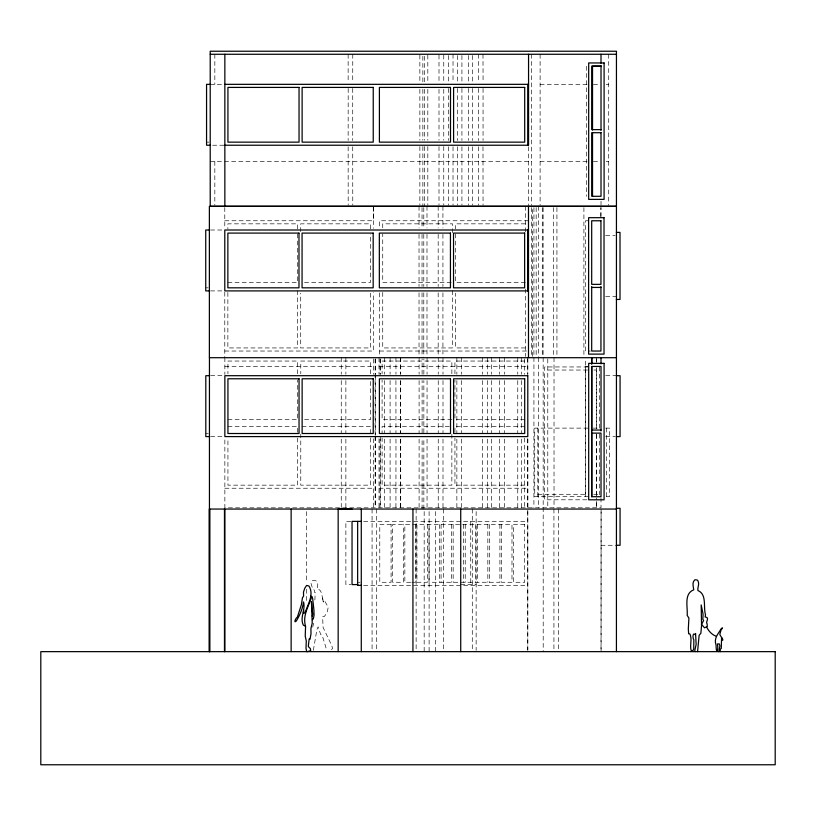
<?xml version="1.0" encoding="UTF-8"?>
<svg xmlns="http://www.w3.org/2000/svg" width="816" height="816" viewBox="0 0 816 816"><rect width="100%" height="100%" fill="white"/><g stroke="black" fill="none" stroke-linecap="round" stroke-linejoin="round"><path stroke-width="0.61" stroke-dasharray="4.08 3.06" d="M422.096 509.051L422.107 439.1M422.107 432.735L422.107 380.593M422.107 374.238L422.107 358.969M423.851 509.051L423.851 439.1M423.851 432.735L423.861 380.593M423.861 374.238L423.861 358.969M532.675 356.429L532.685 207.621M313.364 650.301L316.924 629.422L318.148 626.872L320.657 634.501L322.32 635.735L326.267 648.689L325.778 649.771M312.691 627.127L314.384 620.527M331.459 649.628L332.53 648.567L331.847 645.782L323.085 627.422L322.636 616.559L324.217 616.6L327.022 612.887L328.246 607.277L324.89 601.351C321.065 600.331 323.207 591.467 318.638 589.305L318.393 587.367L317.353 587.571L317.618 586.225C319.209 578.197 308.999 579.156 311.345 584.603L312.661 588.713L314.262 590.111L314.578 592.457L315.18 592.355L314.803 602.045M210.212 84.323L223.737 84.323M540.11 84.323L587.122 84.323M593.467 84.323L599.821 84.323M606.176 84.323L608.716 84.323M206.56 142.147L208.998 142.147M212.629 145.228L224.849 145.228M210.212 161.405L531.634 161.405M540.11 161.405L587.122 161.405M593.467 161.405L599.821 161.405M606.176 161.405L608.716 161.405M224.788 220.759L373.565 220.759M528.493 220.759L379.654 220.759L379.654 228.368M587.999 220.769L585.531 220.769L585.531 351.033L590.458 351.033M525.341 223.839L455.573 223.839L455.573 228.939M210.559 230.01L223.604 230.01M605.656 235.477L615.172 235.477M227.868 282.428L297.636 282.428L297.636 234.029M304.521 282.428L370.474 282.428L370.474 234.029M451.228 282.428L382.735 282.428L382.735 234.029M525.341 282.428L455.573 282.428L455.573 234.029M205.734 287.824L208.162 287.824M210.559 290.904L223.604 290.904M605.686 296.371L616.366 296.371M525.341 347.942L455.573 347.942L455.573 293.189M224.788 351.033L373.565 351.033L373.565 292.648M379.654 351.033L528.493 351.033M524.708 361.049L454.94 361.049L454.94 373.789M224.859 366.445L373.606 366.445M379.022 366.445L527.789 366.445M588.061 366.445L585.592 366.445L585.592 496.709L585.602 358.948M587.999 366.955L544.69 366.955L544.69 499.8L587.999 499.8M547.781 370.036L587.663 370.036M593.895 370.036L596.384 370.036M210.63 375.697L223.676 375.697M605.758 375.697L616.427 375.697M227.939 419.628L297.697 419.628L297.697 380.154M304.592 419.628L370.546 419.628L370.546 380.154M451.86 419.628L382.102 419.628L382.102 380.154M524.708 419.628L454.94 419.628L454.94 380.154M227.939 426.574L297.697 426.574L297.697 432.939M302.053 426.574L370.546 426.574L370.546 432.939M449.33 426.574L382.102 426.574L382.102 432.939M524.708 426.574L454.94 426.574L454.94 432.939M587.948 428.114L534.725 428.114L534.725 496.709L590.529 496.709M593.018 428.114L600.056 428.114M605.686 428.114L609.491 428.114L609.491 496.709L605.686 496.709M205.805 433.51L208.233 433.51M210.63 436.591L224.859 436.591M605.758 436.591L615.244 436.591M524.708 485.153L454.94 485.153L454.94 438.029M224.859 488.233L373.626 488.233M379.022 488.233L527.789 488.233M537.805 494.282L587.469 494.282M593.701 494.282L600.148 494.282M350.809 521.383L345.872 521.383L345.872 584.582L350.809 584.582M363.661 521.383L527.779 521.383M601.015 545.272L616.427 545.272M357.643 582.277L360.07 582.277M410.703 582.267L404.848 582.267L404.848 524.464M411.866 582.267L415.385 582.267L415.385 524.464M460.724 584.582L476.136 584.582M363.661 585.358L527.779 585.358M608.716 54.264L608.716 205.102M606.41 428.114L606.41 496.709M601.086 651.647L601.086 509.051L601.015 650.372M601.015 201.287L601.015 205.102M601.015 497.944L601.015 507.817L224.859 507.838L224.859 438.753M599.464 366.955L599.464 428.941M599.464 434.01L599.464 494.731M596.496 357.704L596.496 361.519M596.496 428.92L596.496 367.873L596.384 428.522M596.496 434.01L596.496 495.057M596.496 501.412L596.496 507.776L596.384 497.944M596.384 358.938L596.384 362.63M596.384 434.642L596.384 496.709M586.357 66.3L586.357 196.299M583.909 207.621L583.909 356.429M558.552 509.051L558.552 650.372M556.93 207.621L556.93 356.429M554.023 357.704L554.023 507.776M553.931 509.051L553.931 650.372M553.564 207.621L553.564 356.429M547.781 358.938L547.781 509.051M543.13 207.621L543.109 356.429M543.16 357.704L543.201 651.647M542.283 207.621L542.283 356.429M540.11 54.264L540.11 205.102M538.509 206.356L538.509 356.429M538.621 357.704L538.621 507.776M537.805 428.114L537.805 496.709M536.163 207.621L536.163 356.429M533.939 207.621L533.919 507.776M531.634 54.264L531.634 205.102M531.532 207.621L531.532 356.429M528.554 146.788L528.554 205.081M527.83 358.969L527.789 374.411M527.789 438.906L527.83 507.776M527.809 511.591L527.809 650.372M527.707 357.704L527.789 374.238M527.789 438.753L527.779 650.372M525.402 206.356L525.402 233.06M525.402 289.017L525.402 356.429M524.698 358.969L524.698 374.238M524.708 438.029L524.698 509.051M521.577 357.704L521.577 374.238M521.577 380.593L521.577 432.735M521.577 439.1L521.577 507.776M517.762 357.704L517.762 374.238M517.762 380.593L517.762 432.735M517.762 439.1L517.762 507.776M504.645 357.704L504.645 374.238M504.645 380.593L504.645 432.735M504.645 439.1L504.645 507.776M501.452 524.464L501.452 582.267L511.989 582.267L511.989 524.464L392.629 524.464L392.629 582.267L403.308 582.267L403.308 524.464M499.912 524.464L499.912 582.267L429.002 582.267L429.002 524.464M499.647 357.704L499.647 374.238M499.647 380.593L499.647 432.735M499.647 439.1L499.647 507.776M491.579 357.704L491.579 374.238M491.579 380.593L491.579 432.735M491.579 439.1L491.579 507.776M489.386 524.464L489.386 582.267M487.835 524.464L487.835 582.267M487.325 357.704L487.325 374.238M487.325 380.593L487.325 432.735M487.325 439.1L487.325 507.776M482.99 54.264L483.072 82.151M483.052 88.485L483.052 140.454M482.99 146.788L483.052 205.081M482.317 357.704L482.317 374.238M482.317 380.593L482.317 432.735M482.317 439.1L482.317 507.776M478.451 54.264L478.451 82.151M478.451 88.485L478.451 140.454M478.451 146.788L478.451 205.081M477.309 524.464L477.309 582.267M476.136 511.591L476.136 650.372M475.759 524.464L475.759 582.267M472.403 55.539L472.403 82.151M472.403 88.485L472.403 140.454M472.403 146.788L472.403 205.081M472.28 509.051L472.28 650.372M470.75 521.383L470.75 584.582M468.557 55.539L468.557 82.151M468.557 88.485L468.557 140.454M468.557 146.788L468.557 205.081M465.232 524.464L465.232 582.267M463.682 524.464L463.682 582.267M461.927 55.539L461.927 82.151M461.927 88.485L461.927 140.454M461.927 146.788L461.927 205.081M461.489 357.704L461.489 374.238M461.489 380.593L461.489 432.735M461.489 439.1L461.489 507.776M457.623 55.539L457.623 82.151M457.623 88.485L457.623 140.454M457.623 146.788L457.623 205.081M456.868 357.704L456.868 374.238M456.868 380.593L456.868 432.735M456.868 439.1L456.868 507.776M453.023 54.264L453.023 82.151M453.023 146.788L453.023 205.081M453.155 524.464L453.155 582.267M452.492 232.754L452.492 223.839L382.735 223.839L382.735 228.939M452.492 290.639L452.492 347.942L382.735 347.942L382.735 290.639M451.86 373.789L451.86 361.049L382.102 361.049L382.102 373.789M451.86 434.214L451.86 485.153L382.102 485.153L382.102 438.029M451.605 524.464L451.605 582.267M448.321 55.539L448.321 82.151M448.321 88.485L448.321 140.454M448.321 146.788L448.321 205.081M443.761 55.009L443.761 82.987M443.761 89.342L443.761 140.219M443.761 146.574L443.761 205.081M443.343 509.051L443.343 650.372M442.996 357.704L442.996 374.238M442.996 380.593L442.996 432.735M442.996 439.1L442.996 507.776M442.925 206.356L442.925 227.97M442.925 234.335L442.925 286.477M442.925 292.842L442.925 356.429M441.079 524.464L441.079 582.267M439.528 524.464L439.528 582.267M438.998 55.009L438.998 82.987M438.998 89.342L438.998 140.219M438.998 146.574L438.998 205.081M438.233 357.704L438.233 374.238M438.233 380.593L438.233 432.735M438.233 439.1L438.233 507.776M438.172 206.356L438.172 227.97M438.172 234.335L438.172 286.477M438.172 292.842L438.172 356.429M435.305 511.591L435.305 651.647M429.114 511.591L429.114 651.647M427.819 55.009L427.819 82.987M427.819 89.342L427.819 140.219M427.819 146.574L427.819 205.081M427.451 524.464L427.451 582.267L416.925 582.267L416.925 524.464M426.992 206.356L426.992 227.97M426.992 234.335L426.992 286.477M426.992 292.842L426.992 356.429M427.054 357.704L427.054 374.238M427.054 380.593L427.054 432.735M427.054 439.1L427.054 507.776M424.616 56.273L424.616 82.987M424.616 89.342L424.616 140.219M424.616 146.574L424.616 206.356M424.167 511.591L424.167 651.647M423.79 207.621L423.79 227.97M423.79 234.335L423.79 286.477M423.79 292.842L423.79 357.704M422.861 56.273L422.861 82.987M422.861 89.342L422.861 140.219M422.872 146.574L422.872 206.356M422.035 207.621L422.035 227.97M422.035 234.335L422.035 286.477M422.035 292.842L422.035 357.704M419.863 55.009L419.863 82.987M419.863 89.342L419.863 140.219M419.863 146.574L419.863 205.081M419.026 206.356L419.026 227.97M419.026 234.335L419.026 286.477M419.026 292.842L419.026 356.429M419.098 357.704L419.098 374.238M419.098 380.593L419.098 432.735M419.098 439.1L419.098 507.776M416.129 509.051L416.129 650.372M400.727 357.704L400.727 374.238M400.727 380.593L400.666 432.735L400.605 380.593M400.727 439.1L400.727 507.776M400.605 357.704L400.605 374.238M400.605 439.1L400.605 507.776M395.923 357.704L395.974 374.238M395.923 380.593L395.954 432.735M395.974 439.1L395.923 507.776M390.099 357.704L390.099 374.238M390.099 380.593L390.099 432.735M390.099 439.1L390.099 507.776M384.683 357.704L384.683 374.238M384.683 380.593L384.683 432.735M384.683 439.1L384.683 507.776M380.338 358.897L380.338 374.493M380.338 436.591L380.338 507.776M380.011 358.969L380.011 374.238M380.011 439.1L380.011 509.051M379.654 292.852L379.654 356.429M379.022 357.704L379.022 374.411M379.022 438.753L379.022 509.051M376.706 509.051L376.706 651.647M375.544 358.897L375.544 374.493M375.544 375.697L375.544 435.326M375.544 436.591L375.544 507.776M375.115 358.969L375.115 435.285M375.115 436.55L375.115 507.776M373.606 358.948L373.626 374.411M373.606 438.753L373.606 507.827M373.565 206.356L373.565 228.347M373.412 207.55L373.412 220.759M372.076 509.051L372.076 650.372M370.546 373.789L370.546 361.049L300.778 361.049L300.778 373.789M370.546 438.029L370.546 485.153L300.778 485.153L300.778 434.214M370.474 228.939L370.474 223.839L300.716 223.839L300.716 232.754M370.474 293.189L370.474 347.942L300.716 347.942L300.716 293.189M352.777 54.264L352.726 82.151M352.726 88.485L352.726 140.454M352.726 146.788L352.777 205.081M348.136 54.264L348.136 82.151M348.187 88.485L348.136 140.454M348.136 146.788L348.187 205.081M345.872 357.704L345.872 374.238M345.872 380.593L345.872 432.735M345.872 439.1L345.872 507.776M341.251 357.704L341.251 374.238M341.251 380.593L341.251 432.735M341.251 439.1L341.251 507.776M306.561 511.591L306.561 582.889M306.561 589.254L306.561 603.269M297.636 228.939L297.636 223.839L227.868 223.839L227.868 228.939M297.636 290.639L297.636 347.942L227.868 347.942L227.868 290.639M297.697 373.789L297.697 361.049L227.939 361.049L227.939 373.789M297.697 438.029L297.697 485.153L227.939 485.153L227.939 438.029M224.859 357.704L224.859 374.493M224.788 207.55L224.788 228.766M224.788 292.169L224.788 357.704M214.832 54.264L214.832 84.323M214.832 161.405L214.832 205.102M323.35 601.953L322.381 597.985L323.35 601.953M391.088 524.464L379.787 524.464L379.787 582.267L391.088 582.267L391.088 524.464M524.698 524.464L513.529 524.464L513.529 582.267L524.698 582.267L524.698 524.464M600.902 216.526L600.943 207.55L600.882 216.526"/><path stroke-width="1.22" d="M591.763 496.709L591.763 433.123L601.015 433.123L601.015 496.709L591.763 496.709L591.763 366.547M591.763 364.018L591.763 357.704L591.763 363.946M307.459 651.647L310.712 650.607L310.366 648.618L308.417 646.68L308.366 645.64L309.172 638.938L309.988 639.356L310.998 633.859L310.927 628.483L312.222 623.23L311.447 601.606L312.752 614.581L312.253 616.141M303.654 610.388L303.501 613L304.949 613.051L305.266 612.377C307.846 604.187 314.344 594.497 308.907 585.97L306.612 585.429L304.776 588.224L303.501 592.018L303.572 596.21L302.461 597.689L301.39 604.727L297.371 617.1C295.637 617.906 293.393 623.74 296.218 621.129C299.788 615.427 302.654 608.726 303.511 601.953C305.816 609.725 299.564 617.324 303.307 625.127L305.572 626.331L305.225 636.174L306.286 640.937L306 648.281L306.694 651.647M310.753 596.2L311.732 596.537C308.734 606.38 302.297 615.601 305.572 626.331M720.202 651.647L720.314 649.067L721.273 648.475L721.589 637.582C721.201 638.765 723.129 641.774 722.762 639.397L719.814 634.552L720.916 630.329L722.497 627.912L721.313 628.524C718.243 633.91 713.572 638.173 716.071 645.13C715.999 654.136 718.661 651.709 717.468 643.936L719.406 643.967L719.896 645.895L718.804 651.647M303.634 611.082L303.532 612.643M697.558 651.647L699.139 635.317L700.873 633.267L701.546 625.617L701.179 604.901L703.076 614.234L702.851 619.262L703.627 620.588L701.485 624.311L704.534 627.79L707.258 626.555L707.135 623.893C705.289 622.149 708.747 619.793 707.084 617.559L705.116 616.927L705.524 614.866C703.066 607.155 707.217 594.385 697.894 590.509C697.374 587.183 699.73 584.501 697.976 580.849L697.129 579.972L694.855 579.758C691.764 582.583 693.376 586.194 693.733 589.815C683.686 593.671 687.868 606.88 687.184 615.356L688.908 618.069L688.316 628.932L688.643 633.767L689.826 633.818C692.519 639.265 689.479 645.272 691.213 650.607L692.753 650.77L693.722 649.077L693.855 639.887C692.59 638.591 692.458 631.676 695.242 634.675L695.569 633.471L696.14 644.395L694.753 650.719L695.212 651.647M312.457 619.691L313.395 618.64L314.038 615.386L313.925 610.042L312.661 598.424L311.732 596.537M210.212 54.264L616.447 54.264M601.015 66.035L591.763 66.035L591.763 129.632L601.015 129.632M601.004 66.3L592.528 66.3L592.528 130.03M210.212 84.334L206.56 84.334L206.56 145.228L210.212 145.228M224.849 84.334L528.554 84.334M601.015 132.712L591.763 132.712L591.763 196.299L601.015 196.299L601.004 132.569M224.849 145.228L528.554 145.228L528.554 54.264M616.366 206.234L210.212 206.234L210.212 51.235L616.447 51.235L616.427 651.647M616.447 206.356L209.375 206.356L209.375 357.704L616.457 357.704M209.375 230.01L205.734 230.01L205.734 290.904L209.375 290.904M528.493 230.01L224.788 230.01L224.788 290.904L528.493 290.904M616.366 232.397L620.007 232.397L620.007 299.452L616.366 299.452M591.692 287.436L600.943 287.436M209.447 375.697L205.805 375.697L205.805 436.591L209.447 436.591M616.427 375.697L620.068 375.697L620.068 436.591L616.427 436.591M591.763 430.042L601.015 430.042M616.427 508.276L620.068 508.276L620.068 545.272L616.427 545.272M352.043 509.041L338.161 509.051L338.161 651.647M616.457 509.051L209.294 509.051L209.294 651.647M361.284 521.383L352.043 521.383L352.043 584.582L357.816 584.582M361.284 585.358L357.643 585.358L357.643 521.383M601.004 54.264L601.015 63.148M601.015 65.678L601.015 130.356M600.943 286.528L600.943 351.033L591.692 351.033L591.692 286.528M601.015 357.704L601.015 363.946M601.015 430.95L601.015 366.445L591.763 366.445L591.763 430.95M592.528 132.569L592.528 196.299M528.493 206.356L528.493 357.704M527.779 84.334L527.779 145.228M527.717 230.01L527.717 290.904M460.724 509.051L460.724 651.647M412.937 509.051L412.937 651.647M361.284 509.051L361.284 651.647M291.139 509.051L291.139 651.647M224.849 54.264L224.849 206.356M224.849 509.051L224.859 651.647M224.471 509.051L224.471 651.647M209.824 509.051L209.824 651.647M209.447 357.704L209.437 651.647M716.04 636.194A23.215 16.524 -90 0 1 706.738 627.249M604.095 62.954L588.683 62.954L588.683 199.379L604.095 199.379L604.095 62.954M299.044 87.414L227.929 87.414L227.929 142.147L299.044 142.147L299.044 87.414M373.238 87.414L302.124 87.414L302.124 142.147L373.238 142.147L373.238 87.414M450.503 87.414L379.399 87.414L379.399 142.147L450.503 142.147L450.503 87.414M524.698 87.414L453.594 87.414L453.594 142.147L524.698 142.147L524.698 87.414M604.024 217.678L588.611 217.678L588.611 354.113L604.024 354.113L604.024 217.678M600.943 220.769L591.692 220.769L591.692 284.356L600.943 284.356L600.943 220.769M298.982 233.09L227.868 233.09L227.868 287.824L298.982 287.824L298.982 233.09M373.177 233.09L302.063 233.09L302.063 287.824L373.177 287.824L373.177 233.09M450.442 233.09L379.338 233.09L379.338 287.824L450.442 287.824L450.442 233.09M524.637 233.09L453.533 233.09L453.533 287.824L524.637 287.824L524.637 233.09M604.095 363.365L588.683 363.365L588.683 499.8L604.095 499.8L604.095 363.365M527.789 375.697L224.859 375.697L224.859 436.591L527.789 436.591L527.789 375.697M299.044 378.777L227.939 378.777L227.939 433.51L299.044 433.51L299.044 378.777M373.238 378.777L302.134 378.777L302.134 433.51L373.238 433.51L373.238 378.777M450.514 378.777L379.399 378.777L379.399 433.51L450.514 433.51L450.514 378.777M524.708 378.777L453.594 378.777L453.594 433.51L524.708 433.51L524.708 378.777M775.2 651.647L40.8 651.647L40.8 764.765L775.2 764.765L775.2 651.647"/></g></svg>
